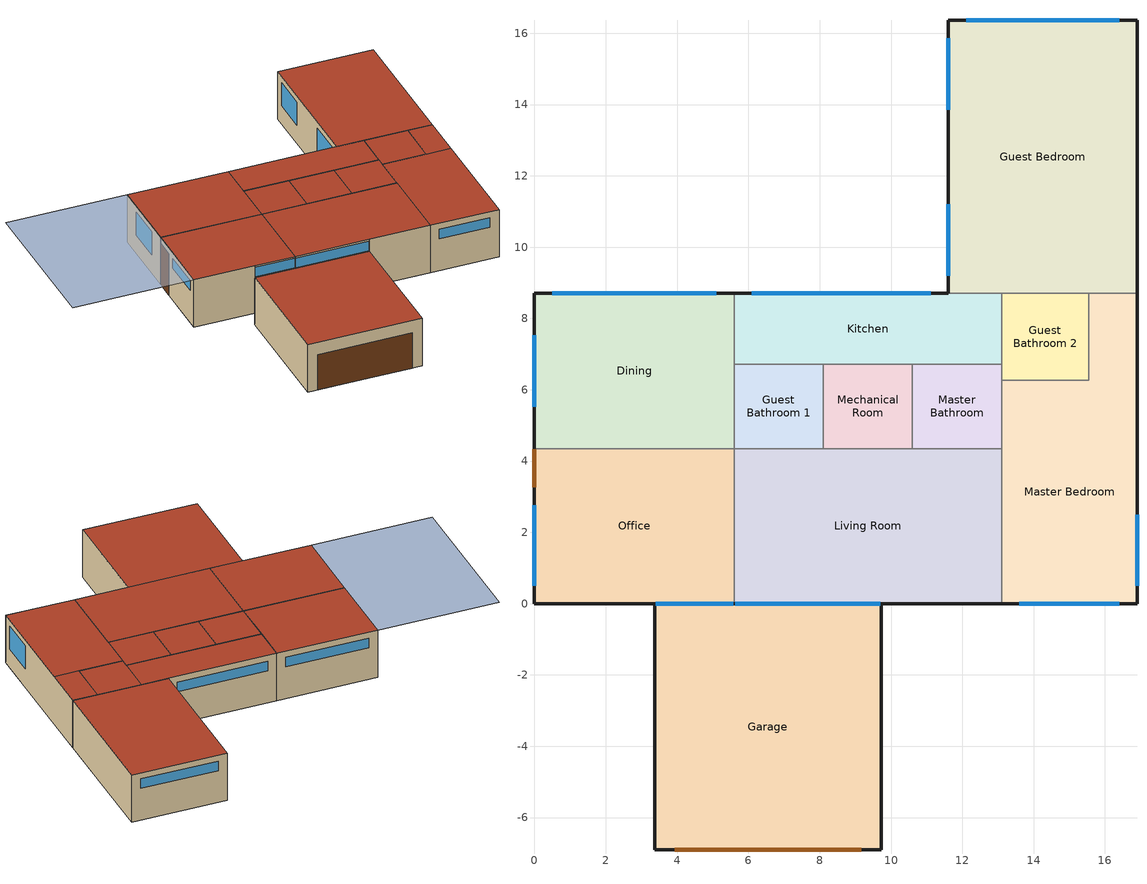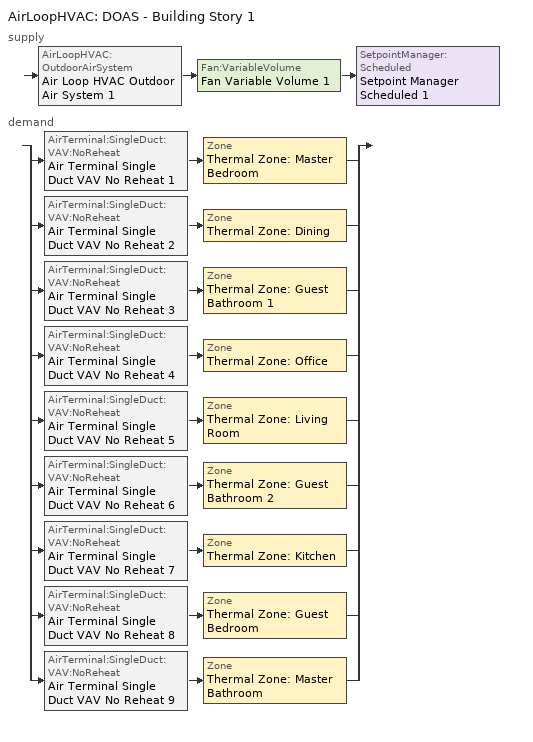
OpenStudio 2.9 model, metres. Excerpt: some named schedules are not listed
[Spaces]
Office
 floor outside: 5.6,4.35 5.6,0 0,0 0,4.35 z0.71
 wall outside: 0,4.35 0,0 3.37,0 z0.71:3.58; 3.37,0 5.6,0 z2.87:3.58
 wall to Living Room (Air Wall): 5.6,0 5.6,4.35 z0.71:3.58
 wall to Garage: 3.37,0 5.6,0 z0.71:2.87
 wall to Dining (Air Wall): 5.6,4.35 0,4.35 z0.71:3.58
 window: 3.4,0 5.57,0 z2.9:3.48; 0,2.76 0,0.5 z2.65:3.23
 door: 0,4.32 0,3.26 z0.71:3.23
 roof outside: 5.6,0 5.6,4.35 0,4.35 0,0 z3.58
Living Room
 floor outside: 13.1,4.35 13.1,0 5.6,0 5.6,4.35 z0.71
 wall outside: 5.6,0 9.72,0 z2.87:3.58; 9.72,0 13.1,0 z0.71:3.58
 wall to Master Bathroom: 13.1,4.35 10.6,4.35 z0.71:3.58
 wall to Master Bedroom (Air Wall): 13.1,0 13.1,4.35 z0.71:3.58
 wall to Guest Bathroom 1: 8.1,4.35 5.6,4.35 z0.71:3.58
 wall to Mechanical Room: 10.6,4.35 8.1,4.35 z0.71:3.58
 wall to Garage: 5.6,0 9.72,0 z0.71:2.87
 window: 5.63,0 9.69,0 z2.9:3.48
 roof outside: 13.1,0 13.1,4.35 5.6,4.35 5.6,0 z3.58
Master Bedroom
 floor outside: 16.9,6.26 16.9,0 13.1,0 13.1,6.26 z0.71; 16.9,8.7 16.9,6.26 15.54,6.26 15.54,8.7 z0.71
 wall outside: 13.1,0 16.9,0 16.9,8.7 z0.71:3.58
 wall to Guest Bedroom (Air Wall): 16.9,8.7 15.54,8.7 z0.71:3.58
 wall to Master Bathroom: 13.1,6.26 13.1,4.35 z0.71:3.58
 wall to Guest Bathroom 2: 15.54,8.7 15.54,6.26 13.1,6.26 z0.71:3.58
 window: 16.9,0.5 16.9,2.5 z1.81:3.21; 13.6,0 16.4,0 z2.64:3.21
 roof outside: 16.9,6.26 16.9,8.7 15.54,8.7 15.54,6.26 z3.58; 16.9,0 16.9,6.26 13.1,6.26 13.1,0 z3.58
Dining
 floor outside: 5.6,8.7 5.6,4.35 0,4.35 0,8.7 z0.71
 wall outside: 5.6,8.7 0,8.7 0,4.35 z0.71:3.58
 wall to Kitchen (Air Wall): 5.6,6.71 5.6,8.7 z0.71:3.58
 wall to Guest Bathroom 1: 5.6,4.35 5.6,6.71 z0.71:3.58
 window: 5.1,8.7 0.5,8.7 z2.64:3.22; 0,7.52 0,5.52 z1.83:3.23
 roof outside: 5.6,4.35 5.6,8.7 0,8.7 0,4.35 z3.58
Guest Bathroom 1
 floor outside: 8.1,6.71 8.1,4.35 5.6,4.35 5.6,6.71 z0.71
 wall to Kitchen: 8.1,6.71 5.6,6.71 z0.71:3.58
 wall to Mechanical Room: 8.1,4.35 8.1,6.71 z0.71:3.58
 roof outside: 8.1,4.35 8.1,6.71 5.6,6.71 5.6,4.35 z3.58
Mechanical Room
 floor outside: 10.6,6.71 10.6,4.35 8.1,4.35 8.1,6.71 z0.71
 wall to Kitchen: 10.6,6.71 8.1,6.71 z0.71:3.58
 wall to Master Bathroom: 10.6,4.35 10.6,6.71 z0.71:3.58
 roof outside: 10.6,4.35 10.6,6.71 8.1,6.71 8.1,4.35 z3.58
Master Bathroom
 floor outside: 13.1,6.71 13.1,4.35 10.6,4.35 10.6,6.71 z0.71
 wall to Kitchen: 13.1,6.71 10.6,6.71 z0.71:3.58
 wall to Guest Bathroom 2: 13.1,6.26 13.1,6.71 z0.71:3.58
 roof outside: 13.1,4.35 13.1,6.71 10.6,6.71 10.6,4.35 z3.58
Guest Bathroom 2
 floor outside: 15.54,8.7 15.54,6.26 13.1,6.26 13.1,8.7 z0.71
 wall to Kitchen: 13.1,8.7 13.1,6.71 z0.71:3.58
 wall to Guest Bedroom: 15.54,8.7 13.1,8.7 z0.71:3.58
 roof outside: 15.54,6.26 15.54,8.7 13.1,8.7 13.1,6.26 z3.58
Kitchen
 floor outside: 13.1,8.7 13.1,6.71 5.6,6.71 5.6,8.7 z0.71
 wall outside: 11.61,8.7 5.6,8.7 z0.71:3.58
 wall to Guest Bedroom (Air Wall): 13.1,8.7 11.61,8.7 z0.71:3.58
 window: 11.11,8.7 6.1,8.7 z2.64:3.22
 roof outside: 13.1,6.71 13.1,8.7 5.6,8.7 5.6,6.71 z3.58
Guest Bedroom
 floor outside: 16.9,16.36 16.9,8.7 11.61,8.7 11.61,16.36 z0.71
 wall outside: 16.9,8.7 16.9,16.36 11.61,16.36 11.61,8.7 z0.71:3.58
 window: 16.4,16.36 12.11,16.36 z2.65:3.22; 11.61,15.86 11.61,13.86 / 11.61,11.2 11.61,9.2 z1.82:3.22
 roof outside: 16.9,8.7 16.9,16.36 11.61,16.36 11.61,8.7 z3.58
Garage
 floor outside: 9.72,0 9.72,-6.9 3.37,-6.9 3.37,0 z0
 wall outside: 9.72,0 3.37,0 z0:0.71; 3.37,0 3.37,-6.9 9.72,-6.9 9.72,0 z0:2.87
 door: 3.93,-6.9 9.16,-6.9 z0:2.13
 roof outside: 9.72,-6.9 9.72,0 3.37,0 3.37,-6.9 z2.87
shading: 0,0 0,8.7 -6.71,8.7 -6.71,0 z3.58
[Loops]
AirLoopHVAC 'DOAS - Building Story 1'
 supply: AirLoopHVAC:OutdoorAirSystem 'Air Loop HVAC Outdoor Air System 1' > Fan:VariableVolume 'Fan Variable Volume 1' > SetpointManager:Scheduled 'Setpoint Manager Scheduled 1'
 demand: split
  | AirTerminal:SingleDuct:VAV:NoReheat 'Air Terminal Single Duct VAV No Reheat 1' > Zone 'Thermal Zone: Master Bedroom'
  | AirTerminal:SingleDuct:VAV:NoReheat 'Air Terminal Single Duct VAV No Reheat 2' > Zone 'Thermal Zone: Dining'
  | AirTerminal:SingleDuct:VAV:NoReheat 'Air Terminal Single Duct VAV No Reheat 3' > Zone 'Thermal Zone: Guest Bathroom 1'
  | AirTerminal:SingleDuct:VAV:NoReheat 'Air Terminal Single Duct VAV No Reheat 4' > Zone 'Thermal Zone: Office'
  | AirTerminal:SingleDuct:VAV:NoReheat 'Air Terminal Single Duct VAV No Reheat 5' > Zone 'Thermal Zone: Living Room'
  | AirTerminal:SingleDuct:VAV:NoReheat 'Air Terminal Single Duct VAV No Reheat 6' > Zone 'Thermal Zone: Guest Bathroom 2'
  | AirTerminal:SingleDuct:VAV:NoReheat 'Air Terminal Single Duct VAV No Reheat 7' > Zone 'Thermal Zone: Kitchen'
  | AirTerminal:SingleDuct:VAV:NoReheat 'Air Terminal Single Duct VAV No Reheat 8' > Zone 'Thermal Zone: Guest Bedroom'
  | AirTerminal:SingleDuct:VAV:NoReheat 'Air Terminal Single Duct VAV No Reheat 9' > Zone 'Thermal Zone: Master Bathroom'
[ClimateZones]
Climate Zone Institution Name 1=ASHRAE; Climate Zone Document Name 1=ANSI/ASHRAE Standard 169; Climate Zone Document Year 1=2006; Climate Zone Value 1=5A; Climate Zone Institution Name 2=CEC; Climate Zone Document Name 2=California Climate Zone Descriptions; Climate Zone Document Year 2=1995
[Building]
Building 1: Default Construction Set=Construction Set - PHIUS Climate Zone 5A
[Site]
Chicago Midway Ap: Latitude {deg}=41.78; Longitude {deg}=-87.75; Time Zone {hr}=-6; Elevation {m}=186
[SizingPeriod:DesignDay] Daily Dry-Bulb Temperature Range {deltaC}=8.8; Barometric Pressure {Pa}=99110; Wind Speed {m/s}=5.6; Wind Direction {deg}=220; Sky Clearness=0; Rain Indicator=0; Snow Indicator=0; Day of Month=21; Month=7; Day Type=SummerDesignDay; Daylight Saving Time Indicator=0; Dry-Bulb Temperature Range Modifier Type=DefaultMultipliers; Solar Model Indicator=ASHRAETau; ASHRAE Taub=0.457; ASHRAE Taud=2.043
Name | Maximum Dry-Bulb Temperature {C} | Humidity Indicating Conditions at Maximum Dry-Bulb | Humidity Indicating Type
Chicago Midway Ap Ann Clg .4% Condns Enth=>MDB | 31.7 | 79600 | Enthalpy
Chicago Midway Ap Ann Clg .4% Condns DP=>MDB | 29 | 23.9 | Dewpoint
Chicago Midway Ap Ann Clg .4% Condns WB=>MDB | 31.3 | 25.6 | Wetbulb
Chicago Midway Ap Ann Clg .4% Condns DB=>MWB | 33.4 | 23.8 | Wetbulb
[DefaultConstructionSet]
Construction Set - PHIUS Climate Zone 5A: Default Exterior Surface Constructions=Default Surface Constructions 1; Default Interior Surface Constructions=Default Surface Constructions 2; Default Ground Contact Surface Constructions=Default Surface Constructions 3; Default Exterior SubSurface Constructions=Default Sub Surface Constructions 1; Default Interior SubSurface Constructions=Default Sub Surface Constructions 2; Interior Partition Construction=Interior Partition
[DefaultSurfaceConstructions]
Name | Floor Construction | Wall Construction | Roof Ceiling Construction
Default Surface Constructions 1 | Exterior Floor - PHIUS2018 Climate Zone 5A | Exterior Wall - PHIUS2018 ClimateZone 5A | Exterior Roof - PHIUS2018 Climate Zone 5A
Default Surface Constructions 2 | Interior Floor | Interior Wall | Interior Ceiling
Default Surface Constructions 3 | Exterior Floor - PHIUS2018 Climate Zone 5A | Exterior Floor - PHIUS2018 Climate Zone 5A | Exterior Floor - PHIUS2018 Climate Zone 5A
[Construction]
Interior Floor: F16 Acoustic tile, F05 Ceiling air space resistance, M11 100mm lightweight concrete
Interior Wall: G01a 19mm gypsum board, F04 Wall air space resistance, G01a 19mm gypsum board
Interior Ceiling: M11 100mm lightweight concrete, F05 Ceiling air space resistance, F16 Acoustic tile
Exterior Door: F08 Metal surface, I01 25mm insulation board
Interior Window: Clear 3mm
Interior Door; Interior Partition: G05 25mm wood
Air Wall: G01a 19mm gypsum board
Trp LoE (e2=e5=.1) Clr 3mm/13mm Arg - PHIUS2018 Climate Zone 5A: LoE CLEAR 3MM, ARGON 13MM, CLEAR 3MM 1, ARGON 13MM, LoE CLEAR 3MM Rev
Exterior Wall - PHIUS2018 ClimateZone 5A: MAT-SHEATH, Wall Insulation [13], Wall Insulation [13], 1/2IN Gypsum
Exterior Floor - PHIUS2018 Climate Zone 5A: MAT-CC05 4 HW CONCRETE, Wall Insulation [39], Wall Insulation [39], CP02 CARPET PAD
Exterior Roof - PHIUS2018 Climate Zone 5A: Roof Membrane, Roof Insulation [25], Roof Insulation [25], Metal Decking
[Material] Thermal Absorptance=0.9
Name | Roughness | Thickness {m} | Conductivity {W/m-K} | Density {kg/m3} | Specific Heat {J/kg-K} | Solar Absorptance | Visible Absorptance
MAT-CC05 4 HW CONCRETE | Rough | 0.1016 | 1.311 | 2240 | 836.8 | 0.85 | 0.85
Wall Insulation [39] | MediumRough | 0.1184 | 0.045 | 265 | 836.8 | 0.7 | 0.7
1/2IN Gypsum | Smooth | 0.0127 | 0.16 | 784.9 | 830 | 0.4 | 0.4
Roof Membrane | VeryRough | 0.0095 | 0.16 | 1121.29 | 1460 | 0.7 | 0.7
Metal Decking | MediumSmooth | 0.0015 | 45.006 | 7680 | 418.4 | 0.6 | 0.6
F16 Acoustic tile | MediumSmooth | 0.0191 | 0.06 | 368 | 590 | 0.3 | 0.3
M11 100mm lightweight concrete | MediumRough | 0.1016 | 0.53 | 1280 | 840 | 0.5 | 0.5
G01a 19mm gypsum board | MediumSmooth | 0.019 | 0.16 | 800 | 1090 | 0.4 | 0.4
F08 Metal surface | Smooth | 0.0008 | 45.28 | 7824 | 500 | 0.7 | 0.7
I01 25mm insulation board | MediumRough | 0.0254 | 0.03 | 43 | 1210 | 0.6 | 0.6
G05 25mm wood | MediumSmooth | 0.0254 | 0.15 | 608 | 1630 | 0.5 | 0.5
Wall Insulation [13] | MediumRough | 0.140713 | 0.045 | 265 | 836.8 | 0.7 | 0.7
Roof Insulation [25] | MediumRough | 0.263 | 0.049 | 265 | 836.8 | 0.7 | 0.7
[Material:NoMass] Roughness=Smooth; Thermal Resistance {m2-K/W}=0.1; Thermal Absorptance=0.9
Name | Solar Absorptance | Visible Absorptance
CP02 CARPET PAD | 0.8 | 0.8
MAT-SHEATH | 0.7 | 0.7
[Material:AirGap]
Name | Thermal Resistance {m2-K/W}
F05 Ceiling air space resistance | 0.18
F04 Wall air space resistance | 0.15
[DefaultSubSurfaceConstructions]
Name | Fixed Window Construction | Operable Window Construction | Door Construction | Tubular Daylight Dome Construction | Tubular Daylight Diffuser Construction
Default Sub Surface Constructions 1 | Trp LoE (e2=e5=.1) Clr 3mm/13mm Arg - PHIUS2018 Climate Zone 5A | Trp LoE (e2=e5=.1) Clr 3mm/13mm Arg - PHIUS2018 Climate Zone 5A | Exterior Door | Interior Window | Interior Window
Default Sub Surface Constructions 2 | Interior Window | Interior Window | Interior Door
[WindowMaterial:Glazing] Optical Data Type=SpectralAverage; Thickness {m}=0.003; Infrared Transmittance at Normal Incidence=0; Conductivity {W/m-K}=0.9
Name | Solar Transmittance at Normal Incidence | Front Side Solar Reflectance at Normal Incidence | Back Side Solar Reflectance at Normal Incidence | Visible Transmittance at Normal Incidence | Front Side Visible Reflectance at Normal Incidence | Back Side Visible Reflectance at Normal Incidence | Front Side Infrared Hemispherical Emissivity | Back Side Infrared Hemispherical Emissivity | Dirt Correction Factor for Solar and Visible Transmittance | Solar Diffusing
Clear 3mm | 0.837 | 0.075 | 0 | 0.898 | 0.081 | 0 | 0.84 | 0.84 | 1 | No
LoE CLEAR 3MM Rev | 0.63 | 0.22 | 0.19 | 0.85 | 0.079 | 0.056 | 0.1 | 0.84
CLEAR 3MM 1 | 0.837 | 0.075 | 0.075 | 0.898 | 0.081 | 0.081 | 0.84 | 0.84
LoE CLEAR 3MM | 0.63 | 0.19 | 0.22 | 0.85 | 0.056 | 0.079 | 0.84 | 0.1
[WindowMaterial:Gas]
ARGON 13MM: Gas Type=Argon; Thickness {m}=0.0127
[BuildingStory]
Building Story 1: Nominal Z Coordinate {m}=0; Nominal Floor to Floor Height {m}=2.87
[Space] Building Story=Building Story 1
Name | Space Type | Thermal Zone
Office | Space Type - Office | Thermal Zone: Office
Living Room | Space Type - Living Room | Thermal Zone: Living Room
Master Bedroom | Space Type - 1-Bedroom | Thermal Zone: Master Bedroom
Dining | Space Type - Dining | Thermal Zone: Dining
Guest Bathroom 1 | Space Type - Bathroom | Thermal Zone: Guest Bathroom 1
Mechanical Room | Space Type - Mechanical Room | Thermal Zone: Mechanical Room
Master Bathroom | Space Type - Bathroom | Thermal Zone: Master Bathroom
Guest Bathroom 2 | Space Type - Bathroom | Thermal Zone: Guest Bathroom 2
Kitchen | Space Type - Kitchen | Thermal Zone: Kitchen
Guest Bedroom | Space Type - 2-Bedroom | Thermal Zone: Guest Bedroom
Garage | Space Type - Garage | Thermal Zone: Garage
[DefaultScheduleSet] People Activity Level Schedule=Activity Schedule - Occupant; Infiltration Schedule=Infiltration Schedule
Name | Number of People Schedule | Lighting Schedule | Electric Equipment Schedule
Schedule Set - Bedroom | Occupancy Schedule - Bedroom | Lighting Schedule - Bedroom | Electric Equipment Schedule - Bedroom
Schedule Set - Bathroom | Occupancy Schedule - Bathroom | Lighting Schedule - Bathroom | Electric Equipment Schedule - Bathroom
Schedule Set - Office | Occupancy Schedule - Office | Lighting Schedule - Office | Electric Equipment Schedule - Office
Schedule Set - Living Room | Occupancy Schedule - Living Room | Lighting Schedule - Living Room | Electric Equipment Schedule - Living Room
Schedule Set - Kitchen | Occupancy Schedule - Kitchen | Lighting Schedule - Kitchen | Electric Equipment Schedule - Kitchen
Schedule Set - Dining | Occupancy Schedule - Dining | Lighting Schedule - Dining | Electric Equipment Schedule - Dining
Schedule Set - Mechanical Room | Occupancy Schedule - Mechanical Room | Lighting Schedule - Mechanical Room | Electric Equipment Schedule - Mechanical Room
Schedule Set - Garage | Occupancy Schedule - Garage | Lighting Schedule - Garage | Electric Equipment Schedule - Garage
[Lights:Definition] Design Level Calculation Method=Watts/Area
Name | Watts per Space Floor Area {W/m2}
Lights Definition - Living Room; Lights Definition - Kitchen; Lights Definition - Dining | 5.8
Lights Definition - Bedroom; Lights Definition - Bathroom | 8.1
Lights Definition - Office | 8.4
Lights Definition - Mechanical Room | 4.2
Lights Definition - Garage | 1.2
[People:Definition] Number of People Calculation Method=People; Fraction Radiant=0.3
Name | Number of People {people}
People Definition - Multi Occupancy Space | 3
People Definition - Single Occupancy Space | 1
[ElectricEquipment:Definition] Design Level Calculation Method=Watts/Area
Name | Watts per Space Floor Area {W/m2}
189.1-2009 - MidriseApartment - Apartment - CZ4-8 Electric Equipment Definition | 3.87501
189.1-2009 - MidriseApartment - Office - CZ4-8 Electric Equipment Definition | 9.3646
189.1-2009 - Office - BreakRoom - CZ4-8 Electric Equipment Definition 1 | 48.007
189.1-2009 - Office - Corridor - CZ4-8 Electric Equipment Definition | 1.72223
189.1-2009 - Office - Elec/MechRoom - CZ4-8 Electric Equipment Definition 1 | 2.90626
189.1-2009 - Office - Restroom - CZ4-8 Electric Equipment Definition | 0.753474
[ThermostatSetpoint:DualSetpoint]
Name | Heating Setpoint Temperature Schedule | Cooling Setpoint Temperature Schedule
Thermal Zone 3 Thermostat; Thermal Zone 8 Thermostat; Thermal Zone 9 Thermostat; Thermal Zone 5 Thermostat; Thermal Zone 10 Thermostat; Thermal Zone 7 Thermostat; Thermal Zone 1 Thermostat; Thermal Zone 4 Thermostat; Thermal Zone 11 Thermostat | PHIUS Heating Set Point | PHIUS Cooling Set Point
Thermal Zone 6 Thermostat
[DesignSpecification:OutdoorAir] Outdoor Air Method=Sum; Outdoor Air Flow per Person {m3/s-person}=0; Outdoor Air Flow per Floor Area {m3/s-m2}=0.00015; Outdoor Air Flow Rate Fraction Schedule=Ventilation Schedule
Name | Outdoor Air Flow Rate {m3/s}
ASHRAE 62.2 Bathroom | 0.025
ASHRAE 62.2 1-Bedroom | 0.007
ASHRAE 62.2 General
ASHRAE 62.2 Kitchen | 0.05
ASHRAE 62.2 2-Bedroom | 0.0105
[SpaceType] Standards Building Type=MidriseApartment; Standards Space Type=Office
Name | Default Schedule Set | Design Specification Outdoor Air Object
Space Type - Office | Schedule Set - Office | ASHRAE 62.2 General
Space Type - 1-Bedroom | Schedule Set - Bedroom | ASHRAE 62.2 1-Bedroom
Space Type - Living Room | Schedule Set - Living Room | ASHRAE 62.2 General
Space Type - Kitchen | Schedule Set - Kitchen | ASHRAE 62.2 Kitchen
Space Type - Dining | Schedule Set - Dining | ASHRAE 62.2 General
Space Type - Bathroom | Schedule Set - Bathroom | ASHRAE 62.2 Bathroom
Space Type - Mechanical Room | Schedule Set - Mechanical Room
Space Type - Garage | Schedule Set - Garage
Space Type - 2-Bedroom | Schedule Set - Bedroom | ASHRAE 62.2 2-Bedroom
[ThermalZone] Use Ideal Air Loads=No
Name | Thermostat
Thermal Zone: Guest Bedroom | Thermal Zone 1 Thermostat
Thermal Zone: Guest Bathroom 2 | Thermal Zone 3 Thermostat
Thermal Zone: Master Bathroom | Thermal Zone 4 Thermostat
Thermal Zone: Kitchen | Thermal Zone 5 Thermostat
Thermal Zone: Mechanical Room | Thermal Zone 6 Thermostat
Thermal Zone: Living Room | Thermal Zone 7 Thermostat
Thermal Zone: Dining | Thermal Zone 8 Thermostat
Thermal Zone: Master Bedroom | Thermal Zone 9 Thermostat
Thermal Zone: Guest Bathroom 1 | Thermal Zone 10 Thermostat
Thermal Zone: Office | Thermal Zone 11 Thermostat
Thermal Zone: Garage
[Sizing:Zone] Zone Cooling Design Supply Air Temperature Input Method=SupplyAirTemperature; Zone Cooling Design Supply Air Temperature {C}=14; Zone Cooling Design Supply Air Temperature Difference {deltaC}=11.11; Zone Heating Design Supply Air Temperature Input Method=SupplyAirTemperature; Zone Heating Design Supply Air Temperature {C}=40; Zone Heating Design Supply Air Temperature Difference {deltaC}=11.11; Zone Cooling Design Supply Air Humidity Ratio {kg-H2O/kg-air}=0.0085; Zone Heating Design Supply Air Humidity Ratio {kg-H2O/kg-air}=0.008; Cooling Design Air Flow Method=DesignDay; Heating Design Air Flow Method=DesignDay; Account for Dedicated Outdoor Air System=No; Dedicated Outdoor Air System Control Strategy=NeutralSupplyAir; Dedicated Outdoor Air Low Setpoint Temperature for Design {C}=autosize; Dedicated Outdoor Air High Setpoint Temperature for Design {C}=autosize
Thermal Zone: Guest Bedroom; ; Thermal Zone: Guest Bathroom 2; Thermal Zone: Master Bathroom; Thermal Zone: Kitchen; Thermal Zone: Mechanical Room; Thermal Zone: Living Room; Thermal Zone: Dining; Thermal Zone: Master Bedroom; Thermal Zone: Guest Bathroom 1; Thermal Zone: Office; Thermal Zone: Garage
[Zone equipment]
Thermal Zone: Guest Bedroom: Air Terminal Single Duct VAV No Reheat 8, Zone HVAC Terminal Unit Variable Refrigerant Flow 8
Thermal Zone: Guest Bathroom 2: Air Terminal Single Duct VAV No Reheat 6, Zone HVAC Terminal Unit Variable Refrigerant Flow 6
Thermal Zone: Master Bathroom: Air Terminal Single Duct VAV No Reheat 9, Zone HVAC Terminal Unit Variable Refrigerant Flow 9
Thermal Zone: Kitchen: Air Terminal Single Duct VAV No Reheat 7, Zone HVAC Terminal Unit Variable Refrigerant Flow 7
Thermal Zone: Living Room: Air Terminal Single Duct VAV No Reheat 5, Zone HVAC Terminal Unit Variable Refrigerant Flow 5
Thermal Zone: Dining: Air Terminal Single Duct VAV No Reheat 2, Zone HVAC Terminal Unit Variable Refrigerant Flow 2
Thermal Zone: Master Bedroom: Air Terminal Single Duct VAV No Reheat 1, Zone HVAC Terminal Unit Variable Refrigerant Flow 1
Thermal Zone: Guest Bathroom 1: Air Terminal Single Duct VAV No Reheat 3, Zone HVAC Terminal Unit Variable Refrigerant Flow 3
Thermal Zone: Office: Air Terminal Single Duct VAV No Reheat 4, Zone HVAC Terminal Unit Variable Refrigerant Flow 4
[People]
Name | People Definition | Space or SpaceType | Multiplier
People 1 | People Definition - Single Occupancy Space | Space Type - Bathroom | 1
People 2 | People Definition - Single Occupancy Space | Space Type - 1-Bedroom | 1
People 3 | People Definition - Multi Occupancy Space | Space Type - Dining | 1
People 4 | People Definition - Single Occupancy Space | Space Type - Kitchen | 1
People 5 | People Definition - Multi Occupancy Space | Space Type - Living Room | 1
People 6 | People Definition - Single Occupancy Space | Space Type - Office | 1
People 7 | People Definition - Single Occupancy Space | Space Type - Garage | 1
People 8 | People Definition - Single Occupancy Space | Space Type - Mechanical Room | 1
People 9 | People Definition - Single Occupancy Space | Space Type - 2-Bedroom | 2
[Lights] Fraction Replaceable=1
Name | Lights Definition | Space or SpaceType
Lights 1 | Lights Definition - Bathroom | Space Type - Bathroom
Lights 2 | Lights Definition - Bedroom | Space Type - 1-Bedroom
Lights 3 | Lights Definition - Dining | Space Type - Dining
Lights 4 | Lights Definition - Garage | Space Type - Garage
Lights 5 | Lights Definition - Kitchen | Space Type - Kitchen
Lights 6 | Lights Definition - Living Room | Space Type - Living Room
Lights 7 | Lights Definition - Mechanical Room | Space Type - Mechanical Room
Lights 8 | Lights Definition - Office | Space Type - Office
Lights 9 | Lights Definition - Bedroom | Space Type - 2-Bedroom
[ElectricEquipment]
Name | Electric Equipment Definition | Space or SpaceType
Electric Equipment 1 | 189.1-2009 - Office - BreakRoom - CZ4-8 Electric Equipment Definition 1 | Space Type - Kitchen
Electric Equipment 2 | 189.1-2009 - Office - Corridor - CZ4-8 Electric Equipment Definition | Space Type - Garage
Electric Equipment 3 | 189.1-2009 - Office - Elec/MechRoom - CZ4-8 Electric Equipment Definition 1 | Space Type - Mechanical Room
Electric Equipment 4 | 189.1-2009 - Office - Restroom - CZ4-8 Electric Equipment Definition | Space Type - Bathroom
Electric Equipment 5 | 189.1-2009 - MidriseApartment - Apartment - CZ4-8 Electric Equipment Definition | Space Type - 1-Bedroom
Electric Equipment 6 | 189.1-2009 - MidriseApartment - Apartment - CZ4-8 Electric Equipment Definition | Space Type - Dining
Electric Equipment 7 | 189.1-2009 - MidriseApartment - Apartment - CZ4-8 Electric Equipment Definition | Space Type - Living Room
Electric Equipment 8 | 189.1-2009 - MidriseApartment - Office - CZ4-8 Electric Equipment Definition | Space Type - Office
Electric Equipment 9 | 189.1-2009 - MidriseApartment - Apartment - CZ4-8 Electric Equipment Definition | Space Type - 2-Bedroom
[SpaceInfiltration:DesignFlowRate] Design Flow Rate Calculation Method=AirChanges/Hour; Flow per Space Floor Area {m3/s-m2}=0; Flow per Exterior Surface Area {m3/s-m2}=0; Air Changes per Hour {1/hr}=0.012
Name | Space or SpaceType
PHIUS q50 ACHnat | Space Type - Bathroom
PHIUS q50 ACHnat 1 | Space Type - Office
PHIUS q50 ACHnat 2 | Space Type - 1-Bedroom
PHIUS q50 ACHnat 3 | Space Type - Living Room
PHIUS q50 ACHnat 4 | Space Type - Kitchen
PHIUS q50 ACHnat 5 | Space Type - Dining
PHIUS q50 ACHnat 6 | Space Type - Mechanical Room
PHIUS q50 ACHnat 7 | Space Type - Garage
PHIUS q50 ACHnat 8 | Space Type - 2-Bedroom
[AirLoopHVAC]
DOAS - Building Story 1: Availability Schedule=Ventilation Schedule; Design Supply Air Flow Rate {m3/s}=AutoSize
[Sizing:System]
DOAS - Building Story 1: Type of Load to Size On=VentilationRequirement; Design Outdoor Air Flow Rate {m3/s}=Autosize; Central Heating Maximum System Air Flow Ratio=0.3; Preheat Design Temperature {C}=7; Preheat Design Humidity Ratio {kg-H2O/kg-Air}=0.008; Precool Design Temperature {C}=12.8; Precool Design Humidity Ratio {kg-H2O/kg-Air}=0.008; Central Cooling Design Supply Air Temperature {C}=12.8; Central Heating Design Supply Air Temperature {C}=40; Sizing Option=NonCoincident; 100% Outdoor Air in Cooling=Yes; 100% Outdoor Air in Heating=Yes; Central Cooling Design Supply Air Humidity Ratio {kg-H2O/kg-Air}=0.0085; Central Heating Design Supply Air Humidity Ratio {kg-H2O/kg-Air}=0.008; Cooling Design Air Flow Method=DesignDay; Cooling Design Air Flow Rate {m3/s}=0; Heating Design Air Flow Method=DesignDay; Heating Design Air Flow Rate {m3/s}=0; System Outdoor Air Method=VentilationRateProcedure; Zone Maximum Outdoor Air Fraction=1; Cooling Supply Air Flow Rate Per Floor Area {m3/s-m2}=0.00996765; Cooling Fraction of Autosized Cooling Supply Air Flow Rate=1; Cooling Supply Air Flow Rate Per Unit Cooling Capacity {m3/s-W}=3.94755e-05; Heating Supply Air Flow Rate Per Floor Area {m3/s-m2}=0.00996765; Heating Fraction of Autosized Heating Supply Air Flow Rate=1; Heating Fraction of Autosized Cooling Supply Air Flow Rate=1; Heating Supply Air Flow Rate Per Unit Heating Capacity {m3/s-W}=3.15882e-05; Cooling Design Capacity Method=CoolingDesignCapacity; Cooling Design Capacity {W}=autosize; Cooling Design Capacity Per Floor Area {W/m2}=234.7; Fraction of Autosized Cooling Design Capacity=1; Heating Design Capacity Method=HeatingDesignCapacity; Heating Design Capacity {W}=autosize; Heating Design Capacity Per Floor Area {W/m2}=157; Fraction of Autosized Heating Design Capacity=1; Central Cooling Capacity Control Method=OnOff
[Fan:VariableVolume]
Fan Variable Volume 1: Availability Schedule=Always On Discrete; Fan Total Efficiency=0.69; Pressure Rise {Pa}=1125; Maximum Flow Rate {m3/s}=Autosize; Fan Power Minimum Flow Rate Input Method=FixedFlowRate; Fan Power Minimum Flow Fraction=0.6; Fan Power Minimum Air Flow Rate {m3/s}=0; Motor Efficiency=0.9; Motor In Airstream Fraction=1; Fan Power Coefficient 1=0.0407599; Fan Power Coefficient 2=0.088045; Fan Power Coefficient 3=-0.0729261; Fan Power Coefficient 4=0.94374; Fan Power Coefficient 5=0
[Controller:OutdoorAir]
Controller Outdoor Air 1: Minimum Outdoor Air Flow Rate {m3/s}=autosize; Maximum Outdoor Air Flow Rate {m3/s}=autosize; Economizer Control Type=NoEconomizer; Economizer Control Action Type=ModulateFlow; Economizer Maximum Limit Dry-Bulb Temperature {C}=28; Economizer Maximum Limit Enthalpy {J/kg}=64000; Economizer Minimum Limit Dry-Bulb Temperature {C}=-100; Lockout Type=NoLockout; Minimum Limit Type=FixedMinimum; Minimum Fraction of Outdoor Air Schedule=Always On Discrete; Maximum Fraction of Outdoor Air Schedule=Always On Discrete; Controller Mechanical Ventilation=Controller Mechanical Ventilation 1; High Humidity Control=No; Heat Recovery Bypass Control Type=BypassWhenOAFlowGreaterThanMinimum
[Controller:MechanicalVentilation]
Controller Mechanical Ventilation 1: Availability Schedule=Always On Discrete; Demand Controlled Ventilation=Yes; System Outdoor Air Method=ZoneSum
[AirLoopHVAC:OutdoorAirSystem]
Air Loop HVAC Outdoor Air System 1: Controller=Controller Outdoor Air 1
[SetpointManager:Scheduled]
Setpoint Manager Scheduled 1: Control Variable=Temperature; Schedule=DOAS Temperature Setpoint Schedule
[AirTerminal:SingleDuct:VAV:NoReheat] Availability Schedule=Always On Discrete; Maximum Air Flow Rate {m3/s}=autosize; Zone Minimum Air Flow Input Method=Constant; Constant Minimum Air Flow Fraction=0.3; Control For Outdoor Air=No
Air Terminal Single Duct VAV No Reheat 1; Air Terminal Single Duct VAV No Reheat 2; Air Terminal Single Duct VAV No Reheat 3; Air Terminal Single Duct VAV No Reheat 4; Air Terminal Single Duct VAV No Reheat 5; Air Terminal Single Duct VAV No Reheat 6; Air Terminal Single Duct VAV No Reheat 7; Air Terminal Single Duct VAV No Reheat 8; Air Terminal Single Duct VAV No Reheat 9
[AirConditioner:VariableRefrigerantFlow]
VRF Heat Pump - Building Story 1: Availability Schedule=Always On Discrete; Gross Rated Total Cooling Capacity {W}=autosize; Gross Rated Cooling COP {W/W}=5; Minimum Outdoor Temperature in Cooling Mode {C}=-5; Maximum Outdoor Temperature in Cooling Mode {C}=43; Cooling Capacity Ratio Modifier Function of Low Temperature Curve=Air Conditioner Variable Refrigerant Flow 1 VRFCoolCapFT; Cooling Capacity Ratio Boundary Curve=Air Conditioner Variable Refrigerant Flow 1 VRFCoolCapFTBoundary; Cooling Capacity Ratio Modifier Function of High Temperature Curve=Air Conditioner Variable Refrigerant Flow 1 VRFCoolCapFTHi; Cooling Energy Input Ratio Modifier Function of Low Temperature Curve=Air Conditioner Variable Refrigerant Flow 1 VRFCoolEIRFT; Cooling Energy Input Ratio Boundary Curve=Air Conditioner Variable Refrigerant Flow 1 VRFCoolEIRFTBoundary; Cooling Energy Input Ratio Modifier Function of High Temperature Curve=Air Conditioner Variable Refrigerant Flow 1 VRFCoolEIRFTHi; Cooling Energy Input Ratio Modifier Function of Low Part-Load Ratio Curve=Air Conditioner Variable Refrigerant Flow 1 CoolingEIRLowPLR; Cooling Energy Input Ratio Modifier Function of High Part-Load Ratio Curve=Air Conditioner Variable Refrigerant Flow 1 CoolingEIRHiPLR; Cooling Combination Ratio Correction Factor Curve=Air Conditioner Variable Refrigerant Flow 1 CoolingCombRatio; Cooling Part-Load Fraction Correlation Curve=Air Conditioner Variable Refrigerant Flow 1 VRFCPLFFPLR; Gross Rated Heating Capacity {W}=autosize; Rated Heating Capacity Sizing Ratio {W/W}=1; Rated Heating COP {W/W}=5; Minimum Outdoor Temperature in Heating Mode {C}=-20; Maximum Outdoor Temperature in Heating Mode {C}=30; Heating Capacity Ratio Modifier Function of Low Temperature Curve=Air Conditioner Variable Refrigerant Flow 1 VRFHeatCapFT; Heating Capacity Ratio Boundary Curve=Air Conditioner Variable Refrigerant Flow 1 VRFHeatCapFTBoundary; Heating Capacity Ratio Modifier Function of High Temperature Curve=Air Conditioner Variable Refrigerant Flow 1 VRFHeatCapFTHi; Heating Energy Input Ratio Modifier Function of Low Temperature Curve=Air Conditioner Variable Refrigerant Flow 1 VRFHeatEIRFT; Heating Energy Input Ratio Boundary Curve=Air Conditioner Variable Refrigerant Flow 1 VRFHeatEIRFTBoundary; Heating Energy Input Ratio Modifier Function of High Temperature Curve=Air Conditioner Variable Refrigerant Flow 1 VRFHeatEIRFTHi; Heating Performance Curve Outdoor Temperature Type=WetBulbTemperature; Heating Energy Input Ratio Modifier Function of Low Part-Load Ratio Curve=Air Conditioner Variable Refrigerant Flow 1 HeatingEIRLowPLR; Heating Energy Input Ratio Modifier Function of High Part-Load Ratio Curve=Air Conditioner Variable Refrigerant Flow 1 HeatingEIRHiPLR; Heating Combination Ratio Correction Factor Curve=Air Conditioner Variable Refrigerant Flow 1 HeatingCombRatio; Heating Part-Load Fraction Correlation Curve=Air Conditioner Variable Refrigerant Flow 1 VRFCPLFFPLR; Minimum Heat Pump Part-Load Ratio=0.25; Zone Name for Master Thermostat Location=Thermal Zone: Master Bedroom; Master Thermostat Priority Control Type=LoadPriority; Heat Pump Waste Heat Recovery=No; Equivalent Piping Length used for Piping Correction Factor in Cooling Mode {m}=30.48; Vertical Height used for Piping Correction Factor {m}=10.668; Piping Correction Factor for Length in Cooling Mode Curve=Air Conditioner Variable Refrigerant Flow 1 CoolingLengthCorrectionFactor; Piping Correction Factor for Height in Cooling Mode Coefficient {1/m}=-0.000386; Equivalent Piping Length used for Piping Correction Factor in Heating Mode {m}=30.48; Piping Correction Factor for Height in Heating Mode Coefficient {1/m}=0; Crankcase Heater Power per Compressor {W}=15; Number of Compressors=3; Ratio of Compressor Size to Total Compressor Capacity {W/W}=0.33; Maximum Outdoor Dry-bulb Temperature for Crankcase Heater {C}=7; Defrost Strategy=Resistive; Defrost Control=Timed; Defrost Time Period Fraction=0.058333; Resistive Defrost Heater Capacity {W}=1e-07; Maximum Outdoor Dry-bulb Temperature for Defrost Operation {C}=7; Water Condenser Volume Flow Rate {m3/s}=autosize; Evaporative Condenser Effectiveness=0.9; Evaporative Condenser Air Flow Rate {m3/s}=autosize; Evaporative Condenser Pump Rated Power Consumption {W}=autosize; Basin Heater Capacity {W/K}=0; Basin Heater Setpoint Temperature {C}=2; Fuel Type=Electricity; Minimum Outdoor Temperature in Heat Recovery Mode {C}=0; Maximum Outdoor Temperature in Heat Recovery Mode {C}=20; Initial Heat Recovery Cooling Capacity Fraction {W/W}=0.5; Heat Recovery Cooling Capacity Time Constant {hr}=0.083; Initial Heat Recovery Cooling Energy Fraction {W/W}=1; Heat Recovery Cooling Energy Time Constant {hr}=0; Initial Heat Recovery Heating Capacity Fraction {W/W}=0.5; Heat Recovery Heating Capacity Time Constant {hr}=0.083; Initial Heat Recovery Heating Energy Fraction {W/W}=0.5; Heat Recovery Heating Energy Time Constant {hr}=0
[ZoneHVAC:TerminalUnit:VariableRefrigerantFlow] Terminal Unit Availability schedule=Always On Discrete; Supply Air Flow Rate During Cooling Operation {m3/s}=autosize; Supply Air Flow Rate When No Cooling is Needed {m3/s}=autosize; Supply Air Flow Rate During Heating Operation {m3/s}=autosize; Supply Air Flow Rate When No Heating is Needed {m3/s}=autosize; Outdoor Air Flow Rate During Cooling Operation {m3/s}=0; Outdoor Air Flow Rate During Heating Operation {m3/s}=0; Outdoor Air Flow Rate When No Cooling or Heating is Needed {m3/s}=0; Supply Air Fan Operating Mode Schedule=Always On Discrete; Zone Terminal Unit On Parasitic Electric Energy Use {W}=30; Zone Terminal Unit Off Parasitic Electric Energy Use {W}=20; Rated Total Heating Capacity Sizing Ratio {W/W}=1
Name | Supply Air Fan | Cooling Coil | Heating Coil
Zone HVAC Terminal Unit Variable Refrigerant Flow 1 | Zone HVAC Terminal Unit Variable Refrigerant Flow 1 Fan | Zone HVAC Terminal Unit Variable Refrigerant Flow 1 Cooling Coil | Zone HVAC Terminal Unit Variable Refrigerant Flow 1 Heating Coil
Zone HVAC Terminal Unit Variable Refrigerant Flow 2 | Zone HVAC Terminal Unit Variable Refrigerant Flow 2 Fan | Zone HVAC Terminal Unit Variable Refrigerant Flow 2 Cooling Coil | Zone HVAC Terminal Unit Variable Refrigerant Flow 2 Heating Coil
Zone HVAC Terminal Unit Variable Refrigerant Flow 3 | Zone HVAC Terminal Unit Variable Refrigerant Flow 3 Fan | Zone HVAC Terminal Unit Variable Refrigerant Flow 3 Cooling Coil | Zone HVAC Terminal Unit Variable Refrigerant Flow 3 Heating Coil
Zone HVAC Terminal Unit Variable Refrigerant Flow 4 | Zone HVAC Terminal Unit Variable Refrigerant Flow 4 Fan | Zone HVAC Terminal Unit Variable Refrigerant Flow 4 Cooling Coil | Zone HVAC Terminal Unit Variable Refrigerant Flow 4 Heating Coil
Zone HVAC Terminal Unit Variable Refrigerant Flow 5 | Zone HVAC Terminal Unit Variable Refrigerant Flow 5 Fan | Zone HVAC Terminal Unit Variable Refrigerant Flow 5 Cooling Coil | Zone HVAC Terminal Unit Variable Refrigerant Flow 5 Heating Coil
Zone HVAC Terminal Unit Variable Refrigerant Flow 6 | Zone HVAC Terminal Unit Variable Refrigerant Flow 6 Fan | Zone HVAC Terminal Unit Variable Refrigerant Flow 6 Cooling Coil | Zone HVAC Terminal Unit Variable Refrigerant Flow 6 Heating Coil
Zone HVAC Terminal Unit Variable Refrigerant Flow 7 | Zone HVAC Terminal Unit Variable Refrigerant Flow 7 Fan | Zone HVAC Terminal Unit Variable Refrigerant Flow 7 Cooling Coil | Zone HVAC Terminal Unit Variable Refrigerant Flow 7 Heating Coil
Zone HVAC Terminal Unit Variable Refrigerant Flow 8 | Zone HVAC Terminal Unit Variable Refrigerant Flow 8 Fan | Zone HVAC Terminal Unit Variable Refrigerant Flow 8 Cooling Coil | Zone HVAC Terminal Unit Variable Refrigerant Flow 8 Heating Coil
Zone HVAC Terminal Unit Variable Refrigerant Flow 9 | Zone HVAC Terminal Unit Variable Refrigerant Flow 9 Fan | Zone HVAC Terminal Unit Variable Refrigerant Flow 9 Cooling Coil | Zone HVAC Terminal Unit Variable Refrigerant Flow 9 Heating Coil
[Coil:Cooling:DX:VariableRefrigerantFlow] Availability Schedule=Always On Discrete; Rated Total Cooling Capacity {W}=autosize; Rated Sensible Heat Ratio=autosize; Rated Air Flow Rate {m3/s}=autosize
Name | Cooling Capacity Ratio Modifier Function of Temperature Curve | Cooling Capacity Modifier Curve Function of Flow Fraction
Zone HVAC Terminal Unit Variable Refrigerant Flow 1 Cooling Coil | VRFTUCoolCapFT | VRFACCoolCapFFF
Zone HVAC Terminal Unit Variable Refrigerant Flow 2 Cooling Coil | VRFTUCoolCapFT 1 | VRFACCoolCapFFF 1
Zone HVAC Terminal Unit Variable Refrigerant Flow 3 Cooling Coil | VRFTUCoolCapFT 2 | VRFACCoolCapFFF 2
Zone HVAC Terminal Unit Variable Refrigerant Flow 4 Cooling Coil | VRFTUCoolCapFT 3 | VRFACCoolCapFFF 3
Zone HVAC Terminal Unit Variable Refrigerant Flow 5 Cooling Coil | VRFTUCoolCapFT 4 | VRFACCoolCapFFF 4
Zone HVAC Terminal Unit Variable Refrigerant Flow 6 Cooling Coil | VRFTUCoolCapFT 5 | VRFACCoolCapFFF 5
Zone HVAC Terminal Unit Variable Refrigerant Flow 7 Cooling Coil | VRFTUCoolCapFT 6 | VRFACCoolCapFFF 6
Zone HVAC Terminal Unit Variable Refrigerant Flow 8 Cooling Coil | VRFTUCoolCapFT 7 | VRFACCoolCapFFF 7
Zone HVAC Terminal Unit Variable Refrigerant Flow 9 Cooling Coil | VRFTUCoolCapFT 8 | VRFACCoolCapFFF 8
[Coil:Heating:DX:VariableRefrigerantFlow] Availability Schedule=Always On Discrete; Rated Total Heating Capacity {W}=autosize; Rated Air Flow Rate {m3/s}=autosize
Name | Heating Capacity Ratio Modifier Function of Temperature Curve | Heating Capacity Modifier Function of Flow Fraction Curve
Zone HVAC Terminal Unit Variable Refrigerant Flow 1 Heating Coil | Coil Heating DX Variable Refrigerant Flow 1 VRFTUHeatCAPFT | Coil Heating DX Variable Refrigerant Flow 1 VRFACCoolCapFFF
Zone HVAC Terminal Unit Variable Refrigerant Flow 2 Heating Coil | Coil Heating DX Variable Refrigerant Flow 1 VRFTUHeatCAPFT 1 | Coil Heating DX Variable Refrigerant Flow 1 VRFACCoolCapFFF 1
Zone HVAC Terminal Unit Variable Refrigerant Flow 3 Heating Coil | Coil Heating DX Variable Refrigerant Flow 1 VRFTUHeatCAPFT 2 | Coil Heating DX Variable Refrigerant Flow 1 VRFACCoolCapFFF 2
Zone HVAC Terminal Unit Variable Refrigerant Flow 4 Heating Coil | Coil Heating DX Variable Refrigerant Flow 1 VRFTUHeatCAPFT 3 | Coil Heating DX Variable Refrigerant Flow 1 VRFACCoolCapFFF 3
Zone HVAC Terminal Unit Variable Refrigerant Flow 5 Heating Coil | Coil Heating DX Variable Refrigerant Flow 1 VRFTUHeatCAPFT 4 | Coil Heating DX Variable Refrigerant Flow 1 VRFACCoolCapFFF 4
Zone HVAC Terminal Unit Variable Refrigerant Flow 6 Heating Coil | Coil Heating DX Variable Refrigerant Flow 1 VRFTUHeatCAPFT 5 | Coil Heating DX Variable Refrigerant Flow 1 VRFACCoolCapFFF 5
Zone HVAC Terminal Unit Variable Refrigerant Flow 7 Heating Coil | Coil Heating DX Variable Refrigerant Flow 1 VRFTUHeatCAPFT 6 | Coil Heating DX Variable Refrigerant Flow 1 VRFACCoolCapFFF 6
Zone HVAC Terminal Unit Variable Refrigerant Flow 8 Heating Coil | Coil Heating DX Variable Refrigerant Flow 1 VRFTUHeatCAPFT 7 | Coil Heating DX Variable Refrigerant Flow 1 VRFACCoolCapFFF 7
Zone HVAC Terminal Unit Variable Refrigerant Flow 9 Heating Coil | Coil Heating DX Variable Refrigerant Flow 1 VRFTUHeatCAPFT 8 | Coil Heating DX Variable Refrigerant Flow 1 VRFACCoolCapFFF 8
[Fan:OnOff] Availability Schedule=Always On Discrete; Fan Total Efficiency=0.6; Pressure Rise {Pa}=300; Maximum Flow Rate {m3/s}=autosize; Motor Efficiency=0.8; Motor In Airstream Fraction=1
Name | Fan Power Ratio Function of Speed Ratio Curve | Fan Efficiency Ratio Function of Speed Ratio Curve
Zone HVAC Terminal Unit Variable Refrigerant Flow 1 Fan | Fan On Off Power Curve | Fan On Off Efficiency Curve
Zone HVAC Terminal Unit Variable Refrigerant Flow 2 Fan | Fan On Off Power Curve 1 | Fan On Off Efficiency Curve 1
Zone HVAC Terminal Unit Variable Refrigerant Flow 3 Fan | Fan On Off Power Curve 2 | Fan On Off Efficiency Curve 2
Zone HVAC Terminal Unit Variable Refrigerant Flow 4 Fan | Fan On Off Power Curve 3 | Fan On Off Efficiency Curve 3
Zone HVAC Terminal Unit Variable Refrigerant Flow 5 Fan | Fan On Off Power Curve 4 | Fan On Off Efficiency Curve 4
Zone HVAC Terminal Unit Variable Refrigerant Flow 6 Fan | Fan On Off Power Curve 5 | Fan On Off Efficiency Curve 5
Zone HVAC Terminal Unit Variable Refrigerant Flow 7 Fan | Fan On Off Power Curve 6 | Fan On Off Efficiency Curve 6
Zone HVAC Terminal Unit Variable Refrigerant Flow 8 Fan | Fan On Off Power Curve 7 | Fan On Off Efficiency Curve 7
Zone HVAC Terminal Unit Variable Refrigerant Flow 9 Fan | Fan On Off Power Curve 8 | Fan On Off Efficiency Curve 8
[HeatExchanger:AirToAir:SensibleAndLatent]
ERV HX: Availability Schedule=Always On Discrete hvac_library; Nominal Supply Air Flow Rate {m3/s}=autosize; Sensible Effectiveness at 100% Heating Air Flow=0.76; Latent Effectiveness at 100% Heating Air Flow=0.68; Sensible Effectiveness at 75% Heating Air Flow=0.81; Latent Effectiveness at 75% Heating Air Flow=0.73; Sensible Effectiveness at 100% Cooling Air Flow=0.76; Latent Effectiveness at 100% Cooling Air Flow=0.68; Sensible Effectiveness at 75% Cooling Air Flow=0.81; Latent Effectiveness at 75% Cooling Air Flow=0.73; Nominal Electric Power {W}=0; Supply Air Outlet Temperature Control=No; Heat Exchanger Type=Plate; Frost Control Type=None; Threshold Temperature {C}=1.7; Economizer Lockout=Yes
[Schedule:Constant] Value=1
Always On Discrete; Always On Discrete hvac_library
[Schedule:Ruleset]
Occupancy Schedule - Bedroom: Default Day Schedule=Schedule Day 9
Occupancy Schedule - Office: Default Day Schedule=Schedule Day 12
Occupancy Schedule - Bathroom: Default Day Schedule=Schedule Day 15
Occupancy Schedule - Living Room: Default Day Schedule=Schedule Day 16
Occupancy Schedule - Kitchen: Default Day Schedule=Schedule Day 19
Electric Equipment Schedule - Bathroom: Default Day Schedule=Schedule Day 20
Electric Equipment Schedule - Bedroom: Default Day Schedule=Schedule Day 21
Electric Equipment Schedule - Kitchen: Default Day Schedule=Schedule Day 22
Electric Equipment Schedule - Living Room: Default Day Schedule=Schedule Day 23
Electric Equipment Schedule - Office: Default Day Schedule=Schedule Day 25
Lighting Schedule - Bathroom: Default Day Schedule=Schedule Day 27
Lighting Schedule - Bedroom: Default Day Schedule=Schedule Day 28
Lighting Schedule - Kitchen: Default Day Schedule=Schedule Day 29
Lighting Schedule - Living Room: Default Day Schedule=Schedule Day 30
Lighting Schedule - Office: Default Day Schedule=Schedule Day 32
Activity Schedule - Occupant: Default Day Schedule=MidriseApartment Activity Default Schedule 1; Summer Design Day Schedule=MidriseApartment Activity Summer Design Day 1; Winter Design Day Schedule=MidriseApartment Activity Winter Design Day 1
Infiltration Schedule: Default Day Schedule=MidriseApartment Infil Default Schedule 1; Summer Design Day Schedule=MidriseApartment Infil Summer Design Day 1; Winter Design Day Schedule=MidriseApartment Infil Winter Design Day 1
Electric Equipment Schedule - Dining: Default Day Schedule=Schedule Day 34
Lighting Schedule - Dining: Default Day Schedule=Schedule Day 36
Occupancy Schedule - Dining: Default Day Schedule=Schedule Day 37
Occupancy Schedule - Mechanical Room: Default Day Schedule=Schedule Day 38
Occupancy Schedule - Garage: Default Day Schedule=Schedule Day 39
Electric Equipment Schedule - Mechanical Room: Default Day Schedule=Schedule Day 40
Electric Equipment Schedule - Garage: Default Day Schedule=Schedule Day 41
Lighting Schedule - Mechanical Room: Default Day Schedule=Schedule Day 42
Lighting Schedule - Garage: Default Day Schedule=Schedule Day 43
Ventilation Schedule: Default Day Schedule=New Office Ventilation Schedule Weekday; Summer Design Day Schedule=New Office Ventilation Schedule Summer Design Day; Winter Design Day Schedule=New Office Ventilation Schedule Winter Design Day
DOAS Temperature Setpoint Schedule: Default Day Schedule=DOAS Temperature Setpoint Schedule All Days
PHIUS Cooling Set Point: Default Day Schedule=Schedule Day 50; Summer Design Day Schedule=Schedule Day 51; Winter Design Day Schedule=Schedule Day 52
PHIUS Heating Set Point: Default Day Schedule=Schedule Day 53; Summer Design Day Schedule=Schedule Day 54; Winter Design Day Schedule=Schedule Day 55
[Schedule:Day]
Schedule Day 9: 6, 0, 1, 7, 0, 0.75, 8, 0, 0.5, 20, 0, 0.00327511, 21, 0, 0.5, 22, 0, 0.75, 24, 0, 1
Schedule Day 12: 8, 0, 0, 12, 0, 1, 13, 0, 0.21953, 18, 0, 1, 24, 0, 0
Schedule Day 14; Schedule Day 26; Schedule Day 33; Schedule Day 41; New Office Ventilation Schedule Sunday: 24, 0, 0
Schedule Day 15: 6, 0, 0, 7, 0, 0.25, 21, 0, 0.00671196, 22, 0, 0.25, 24, 0, 0
Schedule Day 16: 7, 0, 2.31481e-05, 8, 0, 0.1, 12, 0, 0, 13, 0, 0.1, 18, 0, 0, 19, 0, 0.25, 20, 0, 0.75, 21, 0, 0.5, 24, 0, 0
Schedule Day 19: 7, 0, 2.31481e-05, 8, 0, 0.25, 12, 0, 0, 13, 0, 0.25, 18, 0, 0, 19, 0, 0.25, 24, 0, 0
Schedule Day 20; Schedule Day 27: 6, 0, 0, 7, 0, 0.75, 21, 0, 0.00671196, 22, 0, 0.75, 24, 0, 0
Schedule Day 21: 6, 0, 0.75, 7, 0, 0.5, 8, 0, 0.25, 20, 0, 0.00327511, 21, 0, 0.25, 22, 0, 0.5, 24, 0, 0.75
Schedule Day 22; Schedule Day 29; Schedule Day 34; Schedule Day 36: 7, 0, 2.31481e-05, 8, 0, 0.75, 12, 0, 0, 13, 0, 0.75, 18, 0, 0, 19, 0, 0.75, 24, 0, 0
Schedule Day 23: 7, 0, 2.31481e-05, 8, 0, 0.75, 12, 0, 0, 13, 0, 0.75, 18, 0, 0, 21, 0, 0.75, 24, 0, 0
Schedule Day 25: 8, 0, 0, 12, 0, 0.75, 13, 0, 0.21953, 18, 0, 0.75, 24, 0, 0
Schedule Day 28: 6, 0, 0.1, 8, 0, 0.75, 20, 0, 0.00327511, 22, 0, 0.75, 24, 0, 0.1
Schedule Day 30: 7, 0, 2.31481e-05, 8, 0, 0.75, 12, 0, 0.1, 13, 0, 0.75, 18, 0, 0.1, 21, 0, 0.75, 24, 0, 0
Schedule Day 32: 8, 0, 0, 12, 0, 1, 13, 0, 0.75, 18, 0, 1, 24, 0, 0
MidriseApartment Activity Default Schedule 1; MidriseApartment Activity Summer Design Day 1; MidriseApartment Activity Winter Design Day 1: 24, 0, 120
MidriseApartment Infil Default Schedule 1; MidriseApartment Infil Summer Design Day 1; MidriseApartment Infil Winter Design Day 1; New Office Ventilation Schedule Weekday; New Office Ventilation Schedule Winter Design Day; New Office Ventilation Schedule Summer Design Day: 24, 0, 1
Schedule Day 37: 7, 0, 2.31481e-05, 8, 0, 0.15, 12, 0, 0, 13, 0, 0.15, 18, 0, 0, 19, 0, 0.5, 24, 0, 0
Schedule Day 38; Schedule Day 39: 24, 0, 2.31481e-05
Schedule Day 40: 24, 0, 0.75
Schedule Day 42: 24, 0, 0.05
Schedule Day 43: 8, 0, 0, 9, 0, 0.75, 12, 0, 0, 13, 0, 0.5, 18, 0, 0, 19, 0, 0.75, 24, 0, 0
New Office Ventilation Schedule Saturday: 7, 0, 0, 18, 0, 1, 24, 0, 0
DOAS Temperature Setpoint Schedule All Days: 24, 0, 21.111
Schedule Day 50; Schedule Day 51; Schedule Day 52: 24, 0, 25
Schedule Day 53; Schedule Day 54; Schedule Day 55: 24, 0, 20
[Schedule:Rule]
Name | Schedule Ruleset | Rule Order | Day Schedule | Apply Sunday | Apply Saturday | Date Specification Type | Start Month | Start Day | End Month | End Day
Weekend Schedule | Occupancy Schedule - Office | 0 | Schedule Day 14 | Yes | Yes
Weekend Schedule 1 | Occupancy Schedule - Living Room | 0 | Schedule Day 18 | Yes | Yes
Weekend Schedule 2 | Electric Equipment Schedule - Living Room | 0 | Schedule Day 24 | Yes | Yes
Weekend Schedule 3 | Electric Equipment Schedule - Office | 0 | Schedule Day 26 | Yes | Yes
Weekend Schedule 4 | Lighting Schedule - Living Room | 0 | Schedule Day 31 | Yes | Yes
Weekend Schedule 5 | Lighting Schedule - Office | 0 | Schedule Day 33 | Yes | Yes
Weekend Schedule 6 | Electric Equipment Schedule - Dining | 0 | Schedule Day 35 | Yes | Yes
New Office Ventilation Schedule Saturday Rule | Ventilation Schedule | 1 | New Office Ventilation Schedule Saturday |  | Yes | DateRange | 1 | 1 | 12 | 31
New Office Ventilation Schedule Sunday Rule | Ventilation Schedule | 0 | New Office Ventilation Schedule Sunday | Yes |  | DateRange | 1 | 1 | 12 | 31
[Curve:Biquadratic]
Name | Coefficient1 Constant | Coefficient2 x | Coefficient3 x**2 | Coefficient4 y | Coefficient5 y**2 | Coefficient6 x*y | Minimum Value of x | Maximum Value of x | Minimum Value of y | Maximum Value of y | Minimum Curve Output | Maximum Curve Output
Air Conditioner Variable Refrigerant Flow 1 VRFCoolCapFT | 0.576883 | 0.017448 | 0.000583269 | -1.76324e-06 | -7.474e-09 | -1.30413e-07 | 15 | 24 | -5 | 23
Air Conditioner Variable Refrigerant Flow 1 VRFCoolCapFTHi | 0.686736 | 0.0207631 | 0.0005447 | -0.0016218 | -4.259e-07 | -0.0003392 | 15 | 24 | 16 | 43
Air Conditioner Variable Refrigerant Flow 1 VRFCoolEIRFT | 0.989011 | -0.0234797 | 0.000199711 | 0.00596834 | -1.0289e-07 | -0.00015686 | 15 | 24 | -5 | 23
Air Conditioner Variable Refrigerant Flow 1 VRFCoolEIRFTHi | -1.43951 | 0.161985 | -0.00349118 | 0.0269443 | 0.000134616 | -0.000671494 | 15 | 23.9 | 16.8 | 43.3
Air Conditioner Variable Refrigerant Flow 1 VRFHeatCapFT | 1.01209 | -0.00124676 | -0.000127185 | 0.0267564 | -4.986e-07 | -0.000263524 | 21.1 | 27.2 | -20 | 3.33
Air Conditioner Variable Refrigerant Flow 1 VRFHeatCapFTHi | 2.58599 | -0.0953227 | 0.000955329 | 0 | 0 | 0 | 21.1 | 27.2 | -9.44 | 15
Air Conditioner Variable Refrigerant Flow 1 VRFHeatEIRFT | 0.722429 | 0.00345666 | 0.000650703 | -0.00264354 | 0.00124648 | -0.000100916 | 21.1 | 27.2 | -20 | 3.33
Air Conditioner Variable Refrigerant Flow 1 VRFHeatEIRFTHi | 1.38857 | -0.0229771 | 0.000537274 | -0.0273937 | 0.000403043 | -5.9786e-05 | 21.1 | 27.2 | 0 | 1
Air Conditioner Variable Refrigerant Flow 1 CoolingLengthCorrectionFactor | 2.03882 | -0.00242606 | 3.5512e-06 | -1.68581 | 0.668703 | -4.5706e-05 | 7.62 | 182.88 | 0.8 | 1.5
VRFTUCoolCapFT; VRFTUCoolCapFT 1; VRFTUCoolCapFT 2; VRFTUCoolCapFT 3; VRFTUCoolCapFT 4; VRFTUCoolCapFT 5; VRFTUCoolCapFT 6; VRFTUCoolCapFT 7; VRFTUCoolCapFT 8 | 0.0585884 | 0.0587397 | -0.000210275 | 0.010937 | -0.000121955 | -0.000524662 | 15 | 23.89 | 20 | 43.33 | 0.8083 | 1.2583
Coil Heating DX Variable Refrigerant Flow 1 VRFTUHeatCAPFT; Coil Heating DX Variable Refrigerant Flow 1 VRFTUHeatCAPFT 1; Coil Heating DX Variable Refrigerant Flow 1 VRFTUHeatCAPFT 2; Coil Heating DX Variable Refrigerant Flow 1 VRFTUHeatCAPFT 3; Coil Heating DX Variable Refrigerant Flow 1 VRFTUHeatCAPFT 4; Coil Heating DX Variable Refrigerant Flow 1 VRFTUHeatCAPFT 5; Coil Heating DX Variable Refrigerant Flow 1 VRFTUHeatCAPFT 6; Coil Heating DX Variable Refrigerant Flow 1 VRFTUHeatCAPFT 7; Coil Heating DX Variable Refrigerant Flow 1 VRFTUHeatCAPFT 8 | 0.375444 | 0.0668191 | -0.00194171 | 0.0442618 | -0.000400958 | -0.00148198 | 21.11 | 27.22 | -15 | 18.33 | 0.6074 | 1
[Curve:Quadratic] Coefficient1 Constant=0.8; Coefficient2 x=0.2; Coefficient3 x**2=0; Minimum Value of x=0.5; Maximum Value of x=1.5
VRFACCoolCapFFF; Coil Heating DX Variable Refrigerant Flow 1 VRFACCoolCapFFF; VRFACCoolCapFFF 1; Coil Heating DX Variable Refrigerant Flow 1 VRFACCoolCapFFF 1; VRFACCoolCapFFF 2; Coil Heating DX Variable Refrigerant Flow 1 VRFACCoolCapFFF 2; VRFACCoolCapFFF 3; Coil Heating DX Variable Refrigerant Flow 1 VRFACCoolCapFFF 3; VRFACCoolCapFFF 4; Coil Heating DX Variable Refrigerant Flow 1 VRFACCoolCapFFF 4; VRFACCoolCapFFF 5; Coil Heating DX Variable Refrigerant Flow 1 VRFACCoolCapFFF 5; VRFACCoolCapFFF 6; Coil Heating DX Variable Refrigerant Flow 1 VRFACCoolCapFFF 6; VRFACCoolCapFFF 7; Coil Heating DX Variable Refrigerant Flow 1 VRFACCoolCapFFF 7; VRFACCoolCapFFF 8; Coil Heating DX Variable Refrigerant Flow 1 VRFACCoolCapFFF 8
[Curve:Cubic]
Name | Coefficient1 Constant | Coefficient2 x | Coefficient3 x**2 | Coefficient4 x**3 | Minimum Value of x | Maximum Value of x
Air Conditioner Variable Refrigerant Flow 1 VRFCoolCapFTBoundary | 25.73 | -0.0315004 | -0.014166 | 0 | 11 | 30
Air Conditioner Variable Refrigerant Flow 1 VRFCoolEIRFTBoundary | 25.7347 | -0.0315004 | -0.014166 | 0 | 15 | 24
Air Conditioner Variable Refrigerant Flow 1 CoolingEIRLowPLR | 0.454123 | -0.172969 | 1.08287 | -0.361848 | 0.5 | 1
Air Conditioner Variable Refrigerant Flow 1 CoolingEIRHiPLR; Air Conditioner Variable Refrigerant Flow 1 HeatingEIRHiPLR | 1 | 0 | 0 | 0 | 1 | 1.5
Air Conditioner Variable Refrigerant Flow 1 CoolingCombRatio | 0.576593 | 0.634941 | -0.307609 | 0.0960753 | 1 | 1.5
Air Conditioner Variable Refrigerant Flow 1 VRFCPLFFPLR | 0.85 | 0.15 | 0 | 0 | 1 | 1
Air Conditioner Variable Refrigerant Flow 1 VRFHeatCapFTBoundary; Air Conditioner Variable Refrigerant Flow 1 VRFHeatEIRFTBoundary | 58.577 | -3.0255 | 0.0193 | 0 | 15 | 23.9
Air Conditioner Variable Refrigerant Flow 1 HeatingEIRLowPLR | 0.392474 | 0.0760164 | 0.698324 | -0.168841 | 0.5 | 1
Air Conditioner Variable Refrigerant Flow 1 HeatingCombRatio | 0.76672 | 0.26173 | -0.015911 | -0.0125388 | 1 | 1.5
Fan On Off Efficiency Curve; Fan On Off Efficiency Curve 1; Fan On Off Efficiency Curve 2; Fan On Off Efficiency Curve 3; Fan On Off Efficiency Curve 4; Fan On Off Efficiency Curve 5; Fan On Off Efficiency Curve 6; Fan On Off Efficiency Curve 7; Fan On Off Efficiency Curve 8 | 1 | 0 | 0 | 0 | 0 | 1
[Curve:Exponent] Coefficient1 Constant=1; Coefficient2 Constant=0; Coefficient3 Constant=0; Minimum Value of x=0; Maximum Value of x=1
Fan On Off Power Curve; Fan On Off Power Curve 1; Fan On Off Power Curve 2; Fan On Off Power Curve 3; Fan On Off Power Curve 4; Fan On Off Power Curve 5; Fan On Off Power Curve 6; Fan On Off Power Curve 7; Fan On Off Power Curve 8
